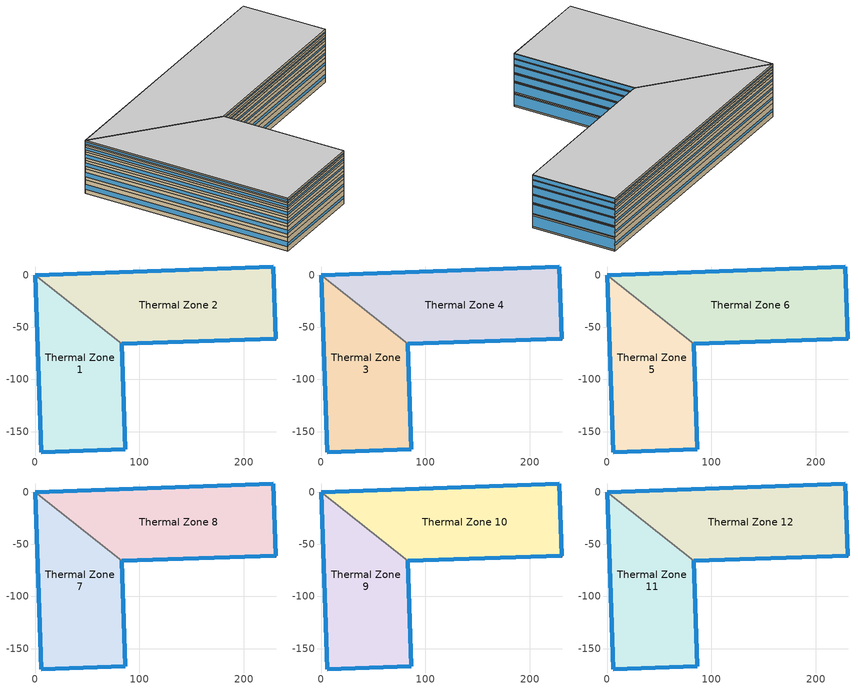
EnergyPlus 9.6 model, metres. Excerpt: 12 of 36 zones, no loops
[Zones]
Thermal Zone 1
 floor ground (ExtSlabCarpet): 0,0 83.01,-66.03 86.53,-166.97 5.93,-169.79 z0
 wall outside (Ext Wall): 0,0 5.93,-169.79 86.53,-166.97 83.01,-66.03 z0:11.02
 wall to Thermal Zone 2 (Interior Wall): 83.01,-66.03 0,0 z0:11.02
 window (Ext Window): 5.94,-169.79 86.52,-166.97 z4.41:6.61; 86.53,-166.96 83.01,-66.04 z1.1:9.92; 0,-0.01 5.93,-169.78 z3.42:7.6
Thermal Zone 2
 floor ground (ExtSlabCarpet): 230.87,-60.87 83.01,-66.03 0,0 228.47,7.98 z0
 wall outside (Ext Wall): 83.01,-66.03 230.87,-60.87 228.47,7.98 0,0 z0:11.02
 window (Ext Window): 83.02,-66.03 230.86,-60.87 z4.41:6.61; 230.87,-60.86 228.47,7.97 z1.1:9.92; 228.46,7.98 0.01,0 z4.46:6.56
Thermal Zone 3
 floor to Thermal Zone 1 (Interior Floor): 0,0 83.01,-66.03 86.53,-166.97 5.93,-169.79 z11.02
 wall outside (Ext Wall): 0,0 5.93,-169.79 86.53,-166.97 83.01,-66.03 z11.02:20.39
 wall to Thermal Zone 4 (Interior Wall): 83.01,-66.03 0,0 z11.02:20.39
 window (Ext Window): 5.94,-169.79 86.52,-166.97 z14.77:16.64; 86.53,-166.96 83.01,-66.04 z11.96:19.45; 0,-0.01 5.93,-169.78 z13.92:17.49
Thermal Zone 4
 floor to Thermal Zone 2 (Interior Floor): 0,0 228.47,7.98 230.87,-60.87 83.01,-66.03 z11.02
 wall outside (Ext Wall): 83.01,-66.03 230.87,-60.87 228.47,7.98 0,0 z11.02:20.39
 window (Ext Window): 83.02,-66.03 230.86,-60.87 z14.77:16.64; 230.87,-60.86 228.47,7.97 z11.96:19.45; 228.46,7.98 0.01,0 z14.81:16.6
Thermal Zone 5
 floor to Thermal Zone 3 (Interior Floor): 0,0 83.01,-66.03 86.53,-166.97 5.93,-169.79 z20.39
 wall outside (Ext Wall): 0,0 5.93,-169.79 86.53,-166.97 83.01,-66.03 z20.39:27.58
 wall to Thermal Zone 6 (Interior Wall): 83.01,-66.03 0,0 z20.39:27.58
 window (Ext Window): 5.94,-169.79 86.52,-166.97 z23.27:24.7; 86.53,-166.96 83.01,-66.04 z21.11:26.86; 0,-0.01 5.93,-169.78 z22.62:25.35
Thermal Zone 6
 floor to Thermal Zone 4 (Interior Floor): 0,0 228.47,7.98 230.87,-60.87 83.01,-66.03 z20.39
 wall outside (Ext Wall): 83.01,-66.03 230.87,-60.87 228.47,7.98 0,0 z20.39:27.58
 window (Ext Window): 83.02,-66.03 230.86,-60.87 z23.27:24.7; 230.87,-60.86 228.47,7.97 z21.11:26.86; 228.46,7.98 0.01,0 z23.3:24.67
Thermal Zone 7
 floor to Thermal Zone 5 (Interior Floor): 0,0 83.01,-66.03 86.53,-166.97 5.93,-169.79 z27.58
 wall outside (Ext Wall): 0,0 5.93,-169.79 86.53,-166.97 83.01,-66.03 z27.58:34.6
 wall to Thermal Zone 8 (Interior Wall): 83.01,-66.03 0,0 z27.58:34.6
 window (Ext Window): 5.94,-169.79 86.52,-166.97 z30.39:31.79; 86.53,-166.96 83.01,-66.04 z28.28:33.9; 0,-0.01 5.93,-169.78 z29.76:32.42
Thermal Zone 8
 floor to Thermal Zone 6 (Interior Floor): 0,0 228.47,7.98 230.87,-60.87 83.01,-66.03 z27.58
 wall outside (Ext Wall): 83.01,-66.03 230.87,-60.87 228.47,7.98 0,0 z27.58:34.6
 window (Ext Window): 83.02,-66.03 230.86,-60.87 z30.39:31.79; 230.87,-60.86 228.47,7.97 z28.28:33.9; 228.46,7.98 0.01,0 z30.42:31.76
Thermal Zone 9
 floor to Thermal Zone 7 (Interior Floor): 0,0 83.01,-66.03 86.53,-166.97 5.93,-169.79 z34.6
 wall outside (Ext Wall): 0,0 5.93,-169.79 86.53,-166.97 83.01,-66.03 z34.6:39.8
 wall to Thermal Zone 10 (Interior Wall): 83.01,-66.03 0,0 z34.6:39.8
 window (Ext Window): 5.94,-169.79 86.52,-166.97 z36.68:37.72; 86.53,-166.96 83.01,-66.04 z35.12:39.28; 0,-0.01 5.93,-169.78 z36.21:38.19
Thermal Zone 10
 floor to Thermal Zone 8 (Interior Floor): 0,0 228.47,7.98 230.87,-60.87 83.01,-66.03 z34.6
 wall outside (Ext Wall): 83.01,-66.03 230.87,-60.87 228.47,7.98 0,0 z34.6:39.8
 window (Ext Window): 83.02,-66.03 230.86,-60.87 z36.68:37.72; 230.87,-60.86 228.47,7.97 z35.12:39.28; 228.46,7.98 0.01,0 z36.71:37.69
Thermal Zone 11
 floor to Thermal Zone 9 (Interior Floor): 0,0 83.01,-66.03 86.53,-166.97 5.93,-169.79 z39.8
 wall outside (Ext Wall): 0,0 5.93,-169.79 86.53,-166.97 83.01,-66.03 z39.8:44.13
 wall to Thermal Zone 12 (Interior Wall): 83.01,-66.03 0,0 z39.8:44.13
 window (Ext Window): 5.94,-169.79 86.52,-166.97 z41.53:42.4; 86.53,-166.96 83.01,-66.04 z40.23:43.7; 0,-0.01 5.93,-169.78 z41.14:42.79
 ceiling to Thermal Zone 13 (Interior Ceiling): 0,0 5.93,-169.79 86.53,-166.97 83.01,-66.03 z44.13
Thermal Zone 12
 floor to Thermal Zone 10 (Interior Floor): 0,0 228.47,7.98 230.87,-60.87 83.01,-66.03 z39.8
 wall outside (Ext Wall): 83.01,-66.03 230.87,-60.87 228.47,7.98 0,0 z39.8:44.13
 window (Ext Window): 83.02,-66.03 230.86,-60.87 z41.53:42.4; 230.87,-60.86 228.47,7.97 z40.23:43.7; 228.46,7.98 0.01,0 z41.55:42.38
 ceiling to Thermal Zone 14 (Interior Ceiling): 0,0 83.01,-66.03 230.87,-60.87 228.47,7.98 z44.13
[Building]
Building 1: North Axis {deg}=-0
[Site:Location]
Washington Dc Dulles IntL Ar: Latitude {deg}=38.98; Longitude {deg}=-77.47; Time Zone {hr}=-5; Elevation {m}=82
[SizingPeriod:DesignDay] Month=7; Day of Month=21; Day Type=SummerDesignDay; Daily Dry-Bulb Temperature Range {deltaC}=14.4; Dry-Bulb Temperature Range Modifier Type=DefaultMultipliers; Barometric Pressure {Pa}=86790; Wind Speed {m/s}=5; Wind Direction {deg}=340; Rain Indicator=No; Snow Indicator=No; Daylight Saving Time Indicator=No; Solar Model Indicator=ASHRAETau; ASHRAE Clear Sky Optical Depth for Beam Irradiance (taub)=0.339; ASHRAE Clear Sky Optical Depth for Diffuse Irradiance (taud)=2.366; Begin Environment Reset Mode=FullResetAtBeginEnvironment
Name | Maximum Dry-Bulb Temperature {C} | Humidity Condition Type | Wetbulb or DewPoint at Maximum Dry-Bulb {C} | Enthalpy at Maximum Dry-Bulb {J/kg}
SALT-LAKE-CITY-IAP Ann Clg .4% Condns DB=>MWB | 36.5 | Wetbulb | 17.1
SALT-LAKE-CITY-IAP Ann Clg .4% Condns DP=>MDB | 22.5 | Dewpoint | 15.6
SALT-LAKE-CITY-IAP Ann Clg .4% Condns Enth=>MDB | 30.8 | Enthalpy |  | 59300
SALT-LAKE-CITY-IAP Ann Clg .4% Condns WB=>MDB | 31.2 | Wetbulb | 19
[Material] Thermal Absorptance=0.9
Name | Roughness | Thickness m | Conductivity W/m-K | Density kg/m3 | Specific Heat J/kg-K | Solar Absorptance | Visible Absorptance
wall concrete | MediumRough | 0.398 | 0.5 | 2243 | 837 | 0.65 | 0.65
Wall Insulation [37] | MediumRough | 0.0681 | 0.0432 | 91 | 837 | 0.5 | 0.5
F16 Acoustic tile | MediumSmooth | 0.0191 | 0.06 | 368 | 590 | 0.3 | 0.3
M11 100mm lightweight concrete | MediumRough | 0.1016 | 0.53 | 1280 | 840 | 0.5 | 0.5
MAT-CC05 4 HW CONCRETE | Rough | 0.1016 | 1.311 | 2240 | 836.8 | 0.85 | 0.85
G01a 19mm gypsum board | MediumSmooth | 0.019 | 0.16 | 800 | 1090 | 0.4 | 0.4
[Material:AirGap]
Name | Thermal Resistance m2-K/W
F04 Wall air space resistance | 0.15
F05 Ceiling air space resistance | 0.18
[Material:NoMass]
CP02 CARPET PAD: Roughness=Smooth; Thermal Resistance m2-K/W=0.1; Thermal Absorptance=0.9; Solar Absorptance=0.8; Visible Absorptance=0.8
[WindowMaterial:SimpleGlazingSystem]
Window Material Simple Glazing System: U-Factor W/m2-K=1.51; Solar Heat Gain Coefficient=0.25
[Construction]
Ext Wall: wall concrete, Wall Insulation [37]
Ext Window: Window Material Simple Glazing System
ExtSlabCarpet: MAT-CC05 4 HW CONCRETE, CP02 CARPET PAD
Interior Ceiling: M11 100mm lightweight concrete, F05 Ceiling air space resistance, F16 Acoustic tile
Interior Floor: F16 Acoustic tile, F05 Ceiling air space resistance, M11 100mm lightweight concrete
Interior Wall: G01a 19mm gypsum board, F04 Wall air space resistance, G01a 19mm gypsum board
[Zone]
Thermal Zone 1; Thermal Zone 2: 88, 0, 0, 0, , 1, , , , , , Yes
Thermal Zone 3; Thermal Zone 4: 88, 0, 0, 11.02, , 1, , , , , , Yes
Thermal Zone 5; Thermal Zone 6: 88, 0, 0, 20.39, , 1, , , , , , Yes
Thermal Zone 7; Thermal Zone 8: 88, 0, 0, 27.58, , 1, , , , , , Yes
Thermal Zone 9; Thermal Zone 10: 88, 0, 0, 34.6, , 1, , , , , , Yes
Thermal Zone 11; Thermal Zone 12: 88, 0, 0, 39.8, , 1, , , , , , Yes
[AvailabilityManager:Scheduled] Schedule=Always On Discrete
Packaged Rooftop Air Conditioner 1 Availability Manager; Air Loop HVAC Outdoor Air System 1 Availability Manager; Packaged Rooftop Air Conditioner 2 Availability Manager; Air Loop HVAC Outdoor Air System 2 Availability Manager; Packaged Rooftop Air Conditioner 3 Availability Manager; Air Loop HVAC Outdoor Air System 3 Availability Manager
[Schedule:Constant]
Always On Discrete: Hourly Value=1
